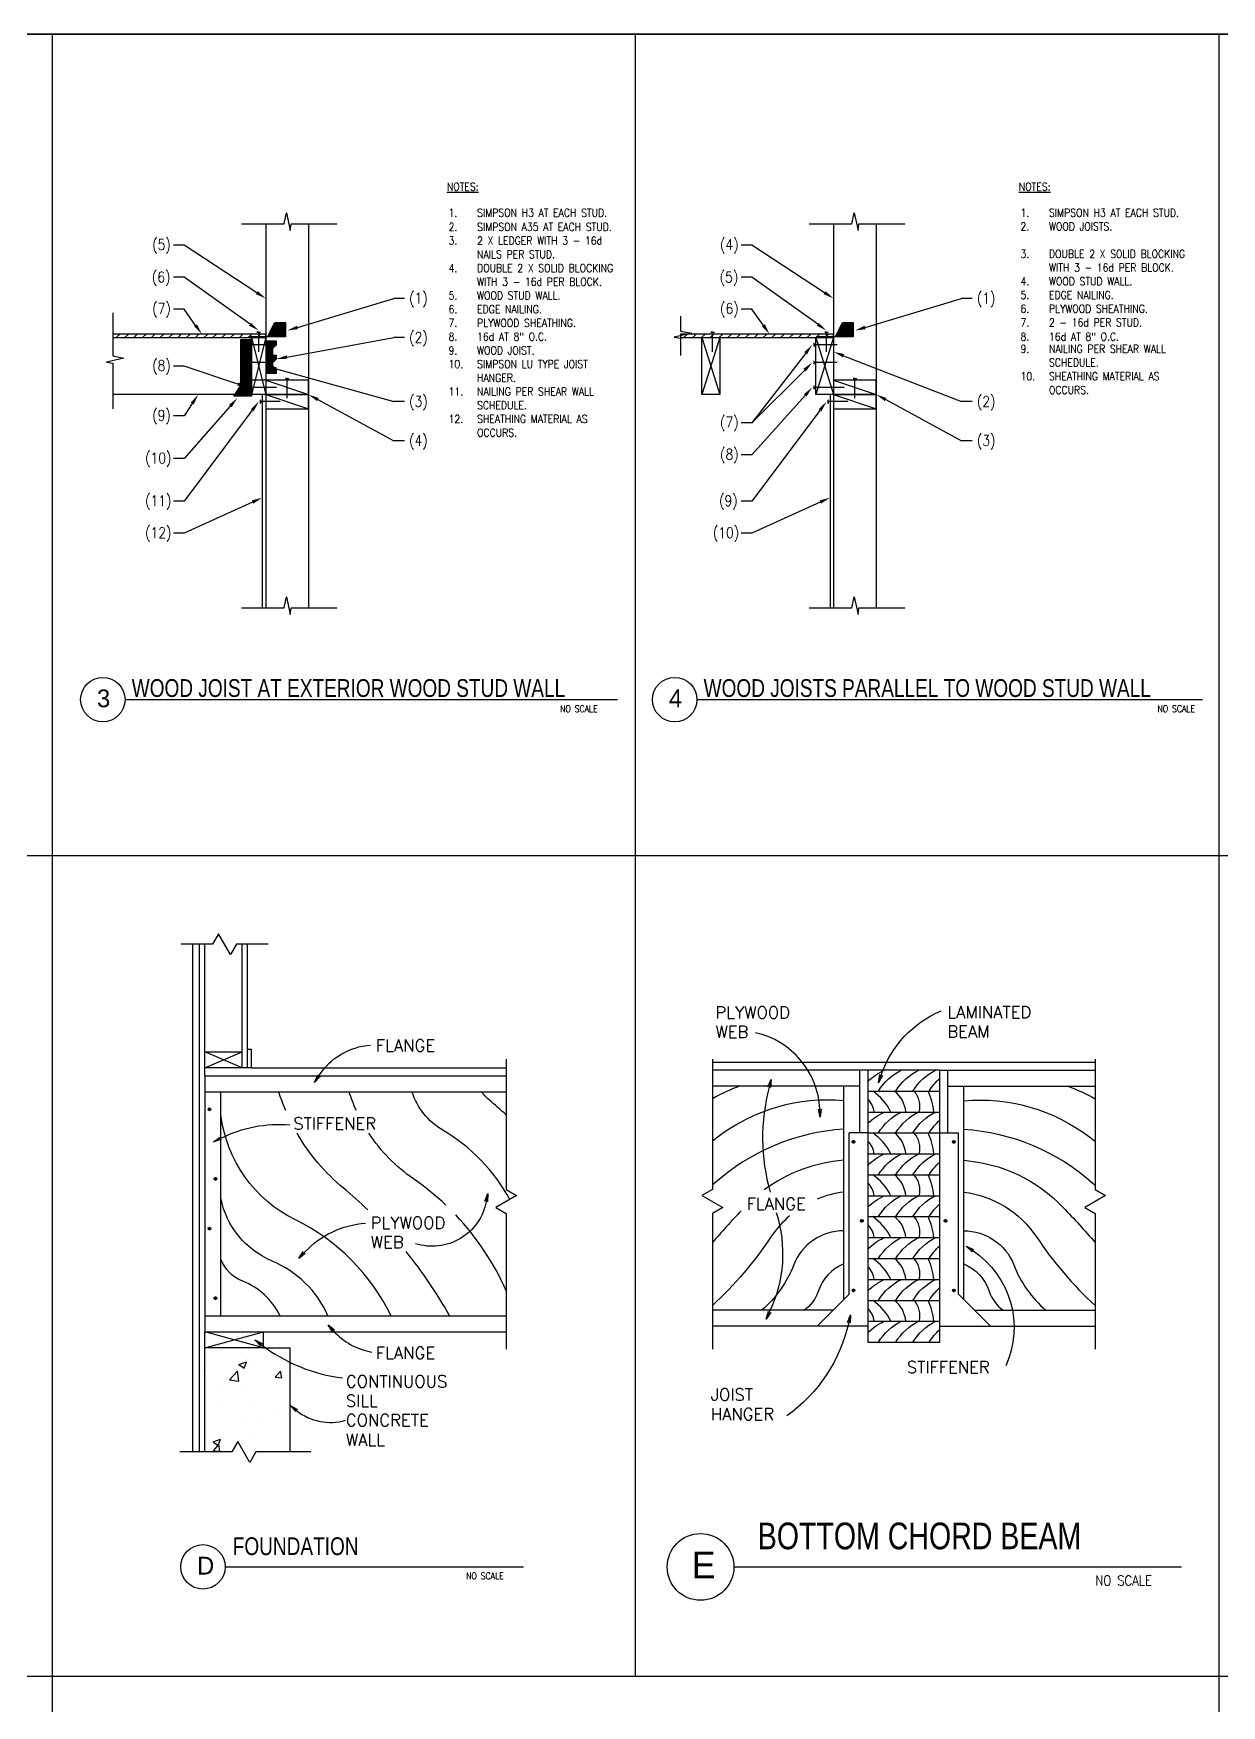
# Model space of a CAD drawing. Header units: inches. Extents: x 26998 to 46838, y -509 to 4343.
# Drawn here: x 38936 to 39337, y 3728 to 4292 of the extents above; entities that cross this region are included whole.
import ezdxf

# ---------------------------------------------------------------- set-up
doc = ezdxf.new("R2010")
doc.units = ezdxf.units.IN
doc.header["$LTSCALE"] = 0.5
doc.header["$MEASUREMENT"] = 0
doc.linetypes.add('HIDDEN', pattern=[0.375, 0.25, -0.125])
for name, color, linetype in [('BAR', 7, 'Continuous'), ('ELE', 3, 'Continuous'), ('HID', 3, 'HIDDEN'), ('N', 3, 'Continuous'), ('NTS', 7, 'Continuous'), ('R-AGSFINE', 4, 'Continuous'), ('R-AGSHEAVY', 1, 'Continuous'), ('R-AGSMEDIUM', 2, 'Continuous'), ('R-AGSTEXT', 6, 'Continuous'), ('SEC', 7, 'Continuous'), ('SIMP', 30, 'Continuous'), ('SYM', 2, 'Continuous'), ('TITLE', 7, 'Continuous'), ('Title Block', 7, 'Continuous')]:
    doc.layers.add(name, color=color, linetype=linetype)
doc.layers.add('M-TEXT', color=7, linetype='Continuous', lineweight=30)
doc.styles.add('AGSROMANS', font='romans')
doc.styles.add('BOLD', font='')
doc.styles.add('N', font='SIMPLEX', dxfattribs={"width": 0.85, "height": 1.125})
doc.styles.add('notes', font='simplex.shx', dxfattribs={"height": 4.5})
doc.styles.get('BOLD').set_extended_font_data('Futura Lt BT')

# ---------------------------------------------------------------- blocks, each defined once
blk = doc.blocks.new('*X816')
at = {"color": 0}
for p, q in [((0.3, 12.63), (0.46, 12.79)), ((0.3, 12.67), (0.42, 12.79)), ((0.32, 12.6), (0.49, 12.77)), ((0.33, 12.74), (0.34, 12.76)), ((0.33, 12.58), (0.51, 12.75)), ((0.36, 12.56), (0.53, 12.73)), ((0.39, 12.54), (0.54, 12.7)), ((0.43, 12.54), (0.55, 12.66))]:
    blk.add_line(p, q, dxfattribs=at)
blk = doc.blocks.new('*X815')
at = {"color": 0}
for p, q in [((0.3, 23.85), (0.42, 23.98)), ((0.3, 23.81), (0.46, 23.97)), ((0.32, 23.78), (0.49, 23.96)), ((0.32, 23.92), (0.36, 23.96)), ((0.34, 23.76), (0.51, 23.94)), ((0.36, 23.74), (0.53, 23.91)), ((0.39, 23.73), (0.54, 23.88)), ((0.44, 23.73), (0.55, 23.84))]:
    blk.add_line(p, q, dxfattribs=at)
blk = doc.blocks.new('*X818')
at = {"color": 0}
for p, q in [((92.45, 1.16), (92.45, 1.16)), ((92.96, 1.44), (92.96, 1.44)), ((95.63, -0.08), (96.33, 0.19)), ((95.81, 1.05), (95.81, 1.05)), ((96.13, -0.42), (96.33, 0.19)), ((92.45, -0.69), (92.44, -0.6)), ((92.44, -0.69), (92.45, -0.69)), ((94.73, -1.5), (95.5, -0.69)), ((94.73, -1.5), (95.62, -1.64)), ((95.62, -1.64), (95.5, -0.69)), ((95.63, -0.08), (96.13, -0.42)), ((96.84, -0.11), (96.84, -0.11)), ((99.03, -1.26), (99.51, -0.69)), ((99.03, -1.26), (99.63, -1.32)), ((99.63, -1.32), (99.51, -0.69)), ((100.43, -1.17), (100.43, -1.17)), ((94.11, -2), (94.11, -2)), ((96.27, -2.34), (96.27, -2.34)), ((93.86, -4.06), (93.86, -4.06)), ((96.72, -3.44), (96.72, -3.44)), ((99.2, -4.29), (99.2, -4.29)), ((95.97, -5.4), (95.97, -5.4)), ((97.8, -5.11), (97.8, -5.11)), ((100.3, -4.78), (100.3, -4.78)), ((93.2, -7.33), (93.9, -7.06)), ((93.2, -7.33), (93.69, -7.67)), ((93.24, -8.16), (93.73, -7.58)), ((93.69, -7.67), (93.9, -7.06)), ((93.84, -8.21), (93.73, -7.58)), ((96.6, -6.77), (96.6, -6.77)), ((93.24, -8.16), (93.84, -8.21))]:
    blk.add_line(p, q, dxfattribs=at)
blk = doc.blocks.new('AGSARROW')
for points in [[(-1, 0.17), (0, 0), (-1, -0.17)], [(0, 0), (-1, 0)]]:
    blk.add_lwpolyline(points)
blk = doc.blocks.new('*X819')
at = {"color": 0}
for p, q in [((244.46, 166.5), (244.96, 167)), ((245.7, 166.5), (246.2, 167)), ((246.93, 166.5), (247.43, 167)), ((248.17, 166.5), (248.67, 167)), ((249.41, 166.5), (249.91, 167)), ((250.65, 166.5), (251.15, 167)), ((251.88, 166.5), (252.38, 167)), ((253.12, 166.5), (253.62, 167)), ((254.36, 166.5), (254.86, 167)), ((255.6, 166.5), (256.1, 167)), ((256.83, 166.5), (257.33, 167)), ((258.07, 166.5), (258.57, 167)), ((259.31, 166.5), (259.81, 167)), ((260.55, 166.5), (261.05, 167)), ((261.78, 166.5), (262.28, 167)), ((263.02, 166.5), (263.52, 167)), ((264.26, 166.5), (264.76, 167)), ((265.49, 166.5), (265.5, 166.51))]:
    blk.add_line(p, q, dxfattribs=at)
blk = doc.blocks.new('*X820')
at = {"color": 0}
for p, q in [((262, 166.12), (263.5, 166.12)), ((262, 166), (263.5, 166)), ((262, 165.88), (263.5, 165.88)), ((262, 165.75), (263.5, 165.75)), ((262, 165.62), (263.5, 165.62)), ((262, 165.5), (263.5, 165.5)), ((262, 165.38), (263.5, 165.38)), ((262, 165.25), (263.5, 165.25)), ((262, 165.12), (263.5, 165.12)), ((262, 165), (263.5, 165)), ((262, 164.88), (263.5, 164.88)), ((262, 164.75), (263.5, 164.75)), ((262, 164.62), (263.5, 164.62)), ((262.5, 158.25), (262.5, 166.25)), ((263, 158.25), (263, 166.25)), ((262, 164.5), (263.5, 164.5)), ((262, 164.38), (263.5, 164.38)), ((262, 164.25), (263.5, 164.25)), ((262, 164.12), (263.5, 164.12)), ((262, 164), (263.5, 164)), ((262, 163.88), (263.5, 163.88)), ((262, 163.75), (263.5, 163.75)), ((262, 163.62), (263.5, 163.62)), ((262, 163.5), (263.5, 163.5)), ((262, 163.38), (263.5, 163.38)), ((262, 163.25), (263.5, 163.25)), ((262, 163.12), (263.5, 163.12)), ((262, 163), (263.5, 163)), ((262, 162.88), (263.5, 162.88)), ((262, 162.75), (263.5, 162.75)), ((262, 162.62), (263.5, 162.62)), ((262, 162.5), (263.5, 162.5)), ((262, 162.38), (263.5, 162.38)), ((262, 162.25), (263.5, 162.25)), ((262, 162.12), (263.5, 162.12)), ((262, 162), (263.5, 162)), ((262, 161.88), (263.5, 161.88)), ((262, 161.75), (263.5, 161.75)), ((262, 161.62), (263.5, 161.62)), ((262, 161.5), (263.5, 161.5)), ((262, 161.38), (263.5, 161.38)), ((262, 161.25), (263.5, 161.25)), ((262, 161.12), (263.5, 161.12)), ((262, 161), (263.5, 161)), ((262, 160.88), (263.5, 160.88)), ((262, 160.75), (263.5, 160.75)), ((262, 160.62), (263.5, 160.62)), ((262, 160.5), (263.5, 160.5)), ((262, 160.38), (263.5, 160.38)), ((262, 160.25), (263.5, 160.25)), ((262, 160.12), (263.5, 160.12)), ((262, 160), (263.5, 160)), ((261.08, 158.38), (263.5, 158.38)), ((261.17, 158.5), (263.5, 158.5)), ((261.25, 158.62), (263.5, 158.62)), ((261.33, 158.75), (263.5, 158.75)), ((261.42, 158.88), (263.5, 158.88)), ((261.5, 159), (263.5, 159)), ((261.5, 158.25), (261.5, 159)), ((261.58, 159.12), (263.5, 159.12)), ((261.67, 159.25), (263.5, 159.25)), ((261.75, 159.38), (263.5, 159.38)), ((261.83, 159.5), (263.5, 159.5)), ((261.92, 159.62), (263.5, 159.62)), ((262, 159.88), (263.5, 159.88)), ((262, 159.75), (263.5, 159.75)), ((262, 158.25), (262, 159.75))]:
    blk.add_line(p, q, dxfattribs=at)
blk = doc.blocks.new('*X821')
at = {"color": 0}
for p, q in [((265.9375, 167), (268.25, 167)), ((266, 167.125), (268.25, 167.125)), ((266, 166.625), (266, 167.125)), ((266.0625, 167.25), (268.25, 167.25)), ((266.125, 167.375), (268.25, 167.375)), ((266.1875, 167.5), (268.25, 167.5)), ((266.25, 167.625), (268.25, 167.625)), ((266.3125, 167.75), (268.25, 167.75)), ((266.375, 167.875), (268.25, 167.875)), ((266.4375, 168), (268.25, 168)), ((266.5, 168.125), (268.25, 168.125)), ((266.5, 166.625), (266.5, 168.125)), ((266.5625, 168.25), (268.25, 168.25)), ((266.625, 168.375), (268.25, 168.375)), ((266.6875, 168.5), (268.25, 168.5)), ((267, 166.625), (267, 168.625)), ((267.5, 166.625), (267.5, 168.625)), ((268, 166.625), (268, 168.625)), ((265.8125, 166.75), (268.25, 166.75)), ((265.875, 166.875), (268.25, 166.875))]:
    blk.add_line(p, q, dxfattribs=at)
blk = doc.blocks.new('*X822')
at = {"color": 0}
for p, q in [((265.5, 165.875), (267, 165.875)), ((265.5, 165.75), (267, 165.75)), ((265.5, 165.625), (267, 165.625)), ((265.5, 165.5), (267, 165.5)), ((265.5, 165.375), (266.875, 165.375)), ((265.5, 165.25), (266.75, 165.25)), ((265.5, 165.125), (266.625, 165.125)), ((265.5, 165), (266.5, 165)), ((265.5, 164.875), (266.5, 164.875)), ((265.5, 164.75), (266.5, 164.75)), ((265.5, 164.625), (266.5, 164.625)), ((266, 161.5), (266, 166)), ((266.5, 165), (266.5, 166)), ((265.5, 164.5), (266.5, 164.5)), ((265.5, 164.375), (266.5, 164.375)), ((265.5, 164.25), (266.5, 164.25)), ((265.5, 164.125), (266.5, 164.125)), ((265.5, 164), (266.5, 164)), ((265.5, 163.875), (267, 163.875)), ((265.5, 163.75), (267, 163.75)), ((265.5, 163.625), (267, 163.625)), ((265.5, 163.5), (267, 163.5)), ((265.5, 163.375), (266.875, 163.375)), ((265.5, 163.25), (266.75, 163.25)), ((265.5, 163.125), (266.625, 163.125)), ((265.5, 163), (266.5, 163)), ((265.5, 162.875), (266.5, 162.875)), ((265.5, 162.75), (266.5, 162.75)), ((265.5, 162.625), (266.5, 162.625)), ((265.5, 162.5), (266.5, 162.5)), ((265.5, 162.375), (266.625, 162.375)), ((265.5, 162.25), (266.75, 162.25)), ((266.5, 163), (266.5, 164)), ((266.5, 161.5), (266.5, 162.5)), ((265.5, 162.125), (266.875, 162.125)), ((265.5, 162), (267, 162)), ((265.5, 161.875), (267, 161.875)), ((265.5, 161.75), (267, 161.75)), ((265.5, 161.625), (267, 161.625))]:
    blk.add_line(p, q, dxfattribs=at)
blk = doc.blocks.new('*X811')
at = {"color": 0}
for p, q in [((244.46, 166.5), (244.96, 167)), ((245.7, 166.5), (246.2, 167)), ((246.93, 166.5), (247.43, 167)), ((248.17, 166.5), (248.67, 167)), ((249.41, 166.5), (249.91, 167)), ((250.65, 166.5), (251.15, 167)), ((251.88, 166.5), (252.38, 167)), ((253.12, 166.5), (253.62, 167)), ((254.36, 166.5), (254.86, 167)), ((255.6, 166.5), (256.1, 167)), ((256.83, 166.5), (257.33, 167)), ((258.07, 166.5), (258.57, 167)), ((259.31, 166.5), (259.81, 167)), ((260.55, 166.5), (261.05, 167)), ((261.78, 166.5), (262.28, 167)), ((263.02, 166.5), (263.52, 167)), ((264.26, 166.5), (264.76, 167)), ((265.49, 166.5), (265.5, 166.51))]:
    blk.add_line(p, q, dxfattribs=at)
blk = doc.blocks.new('*X812')
at = {"color": 0}
for p, q in [((266.4375, 167), (268.75, 167)), ((266.5, 167.125), (268.75, 167.125)), ((266.5, 166.625), (266.5, 167.125)), ((266.5625, 167.25), (268.75, 167.25)), ((266.625, 167.375), (268.75, 167.375)), ((266.6875, 167.5), (268.75, 167.5)), ((266.75, 167.625), (268.75, 167.625)), ((266.8125, 167.75), (268.75, 167.75)), ((266.875, 167.875), (268.75, 167.875)), ((266.9375, 168), (268.75, 168)), ((267, 168.125), (268.75, 168.125)), ((267, 166.625), (267, 168.125)), ((267.0625, 168.25), (268.75, 168.25)), ((267.125, 168.375), (268.75, 168.375)), ((267.1875, 168.5), (268.75, 168.5)), ((267.5, 166.625), (267.5, 168.625)), ((268, 166.625), (268, 168.625)), ((268.5, 166.625), (268.5, 168.625)), ((266.3125, 166.75), (268.75, 166.75)), ((266.375, 166.875), (268.75, 166.875))]:
    blk.add_line(p, q, dxfattribs=at)

msp = doc.modelspace()

# ---------------------------------------------------------------- linework, layer by layer
msp.add_lwpolyline([(38251.6540277, 4291.6919129, 0.5, 0.5, 0), (39746.7132624, 4291.6919129, 0, 0, 0), (39746.7132624, 3165.2426914, 0.5, 0.5, 0), (38251.6540277, 3165.2426914, 0.5, 0.5, 0)], format="xyseb")
at = {"layer": 'BAR', "color": 7}
for p, q in [((39017.8114916, 4189.5894547), (39009.4114916, 4189.5894547)), ((39209.3494692, 4189.5894547), (39200.9494692, 4189.5894547))]:
    msp.add_line(p, q, dxfattribs=at)
at = {"layer": 'BAR', "color": 7, "const_width": 0.3}
for points in [[(39020.2114916, 4193.3394547, 1), (39020.2114916, 4193.0394547, 1)], [(39211.7494692, 4193.3394547, 1), (39211.7494692, 4193.0394547, 1)], [(39016.0114916, 4187.0394547, 1), (39016.0114916, 4186.7394547, 1)], [(39017.8114916, 4192.1394547, 1), (39017.8114916, 4191.8394547, 1)], [(39020.2114916, 4190.9394547, 1), (39020.2114916, 4190.6394547, 1)], [(39209.3494692, 4192.1394547, 1), (39209.3494692, 4191.8394547, 1)], [(39211.7494692, 4190.9394547, 1), (39211.7494692, 4190.6394547, 1)], [(39016.0114916, 4178.6394547, 1), (39016.0114916, 4178.3394547, 1)]]:
    msp.add_lwpolyline(points, format="xyb", close=True, dxfattribs=at)
at = {"layer": 'ELE', "color": 7}
for p, q in [((39015.4114916, 4189.5894547), (39017.8114916, 4194.3894547)), ((39017.8114916, 4194.3894547), (39021.4114916, 4194.3894547)), ((39021.4114916, 4194.3894547), (39021.4114916, 4189.5894547)), ((39206.9494692, 4189.5894547), (39209.3494692, 4194.3894547)), ((39209.3494692, 4194.3894547), (39212.9494692, 4194.3894547)), ((39212.9494692, 4194.3894547), (39212.9494692, 4189.5894547)), ((39014.8114916, 4188.0894547), (39014.8114916, 4183.2894547)), ((39018.4114916, 4188.0894547), (39014.8114916, 4188.0894547)), ((39021.4114916, 4189.5894547), (39015.4114916, 4189.5894547)), ((39018.4114916, 4186.8894547), (39018.4114916, 4188.0894547)), ((39212.9494692, 4189.5894547), (39206.9494692, 4189.5894547)), ((39014.8114916, 4183.2894547), (39014.8114916, 4177.2894547)), ((39017.2114916, 4185.6894547), (39018.4114916, 4186.8894547)), ((39017.2114916, 4183.2894547), (39017.2114916, 4185.6894547)), ((39018.4114916, 4183.2894547), (39017.2114916, 4183.2894547)), ((39017.2114916, 4180.8894547), (39018.4114916, 4182.0894547)), ((39018.4114916, 4182.0894547), (39018.4114916, 4183.2894547)), ((39014.8114916, 4177.2894547), (39018.4114916, 4177.2894547)), ((39017.2114916, 4179.6894547), (39017.2114916, 4180.8894547)), ((39018.4114916, 4178.4894547), (39017.2114916, 4179.6894547)), ((39018.4114916, 4177.2894547), (39018.4114916, 4178.4894547))]:
    msp.add_line(p, q, dxfattribs=at)
msp.add_lwpolyline([(39010.0114916, 4188.6894547), (39010.0114916, 4169.4894547), (39004.0114916, 4169.4894547), (39006.4114916, 4173.0894547), (39006.4114916, 4188.6894547), (39010.0114916, 4188.6894547)], dxfattribs=at)
at = {"layer": 'HID', "color": 7}
msp.add_line((39005.2114916, 4170.0894547), (39008.8114916, 4170.0894547), dxfattribs=at)
at = {"layer": 'M-TEXT'}
for p, q in [((39139.5487473, 3737.4171344), (39139.5487473, 4291.6919129)), ((38549.1759163, 4014.5545236), (39336.3396909, 4014.5545236)), ((38942.7578036, 4014.5545236), (39746.7132624, 4014.5545236))]:
    msp.add_line(p, q, dxfattribs=at)
at = {"layer": 'N', "color": 7}
for p, q in [((38987.2114916, 4220.4894547), (38983.6114916, 4220.4894547)), ((39011.7960934, 4204.4560187), (38987.2114916, 4220.4894547)), ((39178.7494692, 4220.4894547), (39175.1494692, 4220.4894547)), ((39203.334071, 4204.4560187), (39178.7494692, 4220.4894547)), ((38987.2114916, 4209.6894547), (38983.6114916, 4209.6894547)), ((39009.4820511, 4193.7819122), (38987.2114916, 4209.6894547)), ((39178.7494692, 4209.6894547), (39175.1494692, 4209.6894547)), ((39201.0200287, 4193.7819122), (39178.7494692, 4209.6894547)), ((38987.2114916, 4198.8894547), (38983.6114916, 4198.8894547)), ((38991.1190341, 4193.4188952), (38987.2114916, 4198.8894547)), ((39025.4596662, 4192.7239071), (39058.0114916, 4202.4894547)), ((39061.6114916, 4202.4894547), (39058.0114916, 4202.4894547)), ((39178.7494692, 4198.8894547), (39175.1494692, 4198.8894547)), ((39182.6570117, 4193.4188952), (39178.7494692, 4198.8894547)), ((39216.9976438, 4192.7239071), (39249.5494692, 4202.4894547)), ((39253.1494692, 4202.4894547), (39249.5494692, 4202.4894547)), ((39021.9534233, 4182.7334423), (39058.0114916, 4189.2894547)), ((39061.6114916, 4189.2894547), (39058.0114916, 4189.2894547)), ((39196.9482581, 4184.0408287), (39178.7494692, 4160.4894547)), ((39209.704686, 4183.1846482), (39249.5494692, 4167.6894547)), ((38987.2114916, 4179.6894547), (38983.6114916, 4179.6894547)), ((39005.3962317, 4173.6278747), (38987.2114916, 4179.6894547)), ((39018.280156, 4178.7259368), (39058.0114916, 4167.6894547)), ((39196.6038847, 4178.3438703), (39178.7494692, 4160.4894547)), ((38990.0145709, 4167.0940736), (38987.2114916, 4162.8894547)), ((39002.8296537, 4166.1900384), (38987.2114916, 4148.4894547)), ((39010.2514916, 4164.8094547), (38987.2114916, 4134.0894547)), ((39032.3769427, 4168.3748354), (39058.0114916, 4154.4894547)), ((39061.6114916, 4167.6894547), (39058.0114916, 4167.6894547)), ((39196.7490077, 4169.806586), (39178.7494692, 4149.6894547)), ((39201.7894692, 4164.8094547), (39178.7494692, 4134.0894547)), ((39223.9149202, 4168.3748354), (39249.5494692, 4154.4894547)), ((39253.1494692, 4167.6894547), (39249.5494692, 4167.6894547)), ((38987.2114916, 4162.8894547), (38983.6114916, 4162.8894547)), ((39178.7494692, 4160.4894547), (39175.1494692, 4160.4894547)), ((39061.6114916, 4154.4894547), (39058.0114916, 4154.4894547)), ((39253.1494692, 4154.4894547), (39249.5494692, 4154.4894547)), ((38987.2114916, 4148.4894547), (38983.6114916, 4148.4894547)), ((39178.7494692, 4149.6894547), (39175.1494692, 4149.6894547)), ((38987.2114916, 4134.0894547), (38983.6114916, 4134.0894547)), ((39010.3341723, 4133.7997641), (38987.2114916, 4123.2894547)), ((39178.7494692, 4134.0894547), (39175.1494692, 4134.0894547)), ((39201.8721498, 4133.7997641), (39178.7494692, 4123.2894547)), ((38987.2114916, 4123.2894547), (38983.6114916, 4123.2894547)), ((39178.7494692, 4123.2894547), (39175.1494692, 4123.2894547))]:
    msp.add_line(p, q, dxfattribs=at)
for points in [[(39012.1238541, 4204.9585851), (39011.4683328, 4203.9534523), (39014.8114916, 4202.4894547)], [(39203.6618317, 4204.9585851), (39203.0063103, 4203.9534523), (39206.3494692, 4202.4894547)], [(38991.6072742, 4193.7676381), (38990.630794, 4193.0701523), (38993.2114916, 4190.4894547)], [(39009.830794, 4194.2701523), (39009.1333082, 4193.2936721), (39012.4114916, 4191.6894547)], [(39025.6320749, 4192.1492113), (39025.2872575, 4193.2986029), (39022.0114916, 4191.6894547)], [(39183.1452517, 4193.7676381), (39182.1687716, 4193.0701523), (39184.7494692, 4190.4894547)], [(39201.3687716, 4194.2701523), (39200.6712857, 4193.2936721), (39203.9494692, 4191.6894547)], [(39217.1700525, 4192.1492113), (39216.825235, 4193.2986029), (39213.5494692, 4191.6894547)], [(39022.0607545, 4182.1431203), (39021.846092, 4183.3237642), (39018.4114916, 4182.0894547)], [(39196.4734871, 4184.4076972), (39197.4230291, 4183.6739602), (39199.1494692, 4186.8894547)], [(39209.4872182, 4182.6254453), (39209.9221537, 4183.743851), (39206.3494692, 4184.4894547)], [(39018.1195697, 4178.147826), (39018.4407424, 4179.3040475), (39014.8114916, 4179.6894547)], [(39196.1796207, 4178.7681343), (39197.0281488, 4177.9196062), (39199.1494692, 4180.8894547)], [(39005.5859684, 4174.1970846), (39005.206495, 4173.0586647), (39008.8114916, 4172.4894547)], [(39196.3018629, 4170.2066629), (39197.1961524, 4169.406509), (39199.1494692, 4172.4894547)], [(38989.5153407, 4167.4268938), (38990.513801, 4166.7612535), (38992.0114916, 4170.0894547)], [(39002.379751, 4166.5870114), (39003.2795564, 4165.7930654), (39005.2114916, 4168.8894547)], [(39009.7714916, 4165.1694547), (39010.7314916, 4164.4494547), (39012.4114916, 4167.6894547)], [(39032.0911728, 4167.8472602), (39032.6627125, 4168.9024105), (39029.2114916, 4170.0894547)], [(39201.3094692, 4165.1694547), (39202.2694692, 4164.4494547), (39203.9494692, 4167.6894547)], [(39223.6291503, 4167.8472602), (39224.2006901, 4168.9024105), (39220.7494692, 4170.0894547)], [(39010.0858905, 4134.345984), (39010.582454, 4133.2535442), (39013.6114916, 4135.2894547)], [(39201.6238681, 4134.345984), (39202.1204316, 4133.2535442), (39205.1494692, 4135.2894547)]]:
    msp.add_solid(points, dxfattribs=at)
at = {"layer": 'R-AGSFINE'}
for p, q in [((39006.864773, 3942.9028314), (38994.264773, 3948.3028314)), ((38994.264773, 3942.9028314), (39006.864773, 3948.3028314)), ((39014.064773, 3848.4028314), (38994.264773, 3853.8028314)), ((38994.264773, 3848.4028314), (39014.064773, 3853.8028314))]:
    msp.add_line(p, q, dxfattribs=at)
for points in [[(39015.5583073, 3984.6244361), (39004.9342238, 3984.6244361), (39002.9092238, 3981.1170333), (38998.8592238, 3988.131839), (38996.8342238, 3984.6244361), (38986.2101403, 3984.6244361)], [(39095.8956687, 3945.8213702), (39095.8956687, 3901.8157327), (39099.4030716, 3899.7907327), (39092.3882658, 3895.7407327), (39095.8956687, 3893.7157327), (39095.8956687, 3847.9179715)], [(39165.4580284, 3945.8213702), (39165.4580284, 3901.8157327), (39161.9506255, 3899.7907327), (39168.9654313, 3895.7407327), (39165.4580284, 3893.7157327), (39165.4580284, 3847.9179715)], [(39294.563807, 3945.8213702), (39294.563807, 3901.8157327), (39298.0712099, 3899.7907327), (39291.0564041, 3895.7407327), (39294.563807, 3893.7157327), (39294.563807, 3847.9179715)], [(39029.9558777, 3813.2321413), (39011.4654015, 3813.2321413), (39009.4404015, 3809.7247384), (39005.3904015, 3816.7395442), (39003.3654015, 3813.2321413), (38985.7844943, 3813.2321413)]]:
    msp.add_lwpolyline(points, dxfattribs=at)
for points in [[(39217.8609177, 3938.1795954, -0.0865195354), (39223.463771, 3942.068667, 0.2133693401)], [(39221.492716, 3935.0071288, -0.1465806811), (39229.2285757, 3942.068667, 0.1909909244)], [(39227.3443641, 3935.0071288, -0.1465806811), (39235.0802238, 3942.068667, 0.1909909244)], [(39233.0834818, 3935.0071288, -0.1465806811), (39240.8193416, 3942.068667, 0.1909909244)], [(39238.5975342, 3935.0071288, -0.076845903), (39242.1609177, 3939.2962493, 0.1909909244)], [(39021.5304437, 3928.4156397, -0.024562197), (39019.1684097, 3934.8028314, -1.3236419101)], [(39045.3515537, 3928.4156397, -0.0304427042), (39042.9041835, 3934.8028314, 8.0463722683)], [(39097.131984, 3898.4795197, 0.134451137), (39074.549491, 3921.7721545, -0.1839441122), (39064.1536273, 3934.8028314, -5.381334621)], [(39095.8956687, 3927.0051097, 0.0006439337), (39090.0895842, 3932.1275185, -0.0411865117), (39087.5117857, 3934.8028314, -0.9989124864)], [(39174.665352, 3936.668667, 0.0438934214), (39165.4580284, 3932.421928, -0.0045043843)], [(39225.6798559, 3927.9455905, 0.1231865902), (39219.5793784, 3935.0071288, -0.5832530075)], [(39230.6829004, 3927.9455905, 0.2134130114), (39226.9015539, 3935.0071288, -1.3858143493)], [(39235.2621326, 3927.9455905, 0.2453286796), (39233.4517706, 3935.0071288, 2.0737340552)], [(39240.1217239, 3927.9455905, 0.0939743345), (39238.2481771, 3935.0071288, -0.2791824351)], [(39285.3564834, 3936.668667, -0.0438934214), (39294.563807, 3932.421928, 0.0045043843)], [(39209.7609177, 3931.7720758, 0.1857754553), (39167.3817153, 3919.5637563, 0.007121867), (39165.4580284, 3918.0643339, -0.0761101436)], [(39220.0604525, 3927.9455905, 0.1721473648), (39217.8609177, 3932.2922223, 1.8612243014)], [(39217.8609177, 3924.0565189, -0.0865195354), (39223.463771, 3927.9455905, 0.2133693401)], [(39221.492716, 3920.8840523, -0.1465806811), (39229.2285757, 3927.9455905, 0.1909909244)], [(39227.3443641, 3920.8840523, -0.1465806811), (39235.0802238, 3927.9455905, 0.1909909244)], [(39233.0834818, 3920.8840523, -0.1465806811), (39240.8193416, 3927.9455905, 0.1909909244)], [(39250.2609177, 3931.7720758, -0.1857754553), (39292.6401201, 3919.5637563, -0.007121867), (39294.563807, 3918.0643339, 0.0761101436)], [(39057.0499839, 3859.2028314, 0.1667300081), (39024.8211911, 3891.5344919, -0.2530775405), (38999.664773, 3926.8856192, 20.2943420588)], [(39209.7609177, 3922.1646505, 0.1681911509), (39166.0675481, 3903.8009001, 0.0028091228), (39165.4580284, 3903.2479723, -0.1070195381)], [(39238.5975342, 3920.8840523, -0.076845903), (39242.1609177, 3925.1731728, 0.1909909244)], [(39250.2609177, 3922.1646505, -0.1681911509), (39293.9542873, 3903.8009001, -0.0028091228), (39294.563807, 3903.2479723, 0.1070195381)], [(39049.2652826, 3894.8933505, 0.0181730457), (39040.9828883, 3902.3040713, -0.0878109709), (39025.3714881, 3920.7614438, -1.3236419101)], [(39075.5608469, 3896.5114963, 0.0391219848), (39064.6038301, 3905.4106809, -0.0963994108), (39049.5790919, 3920.7614438, 8.0463722683)], [(39220.0604525, 3913.8225112, 0.1721473648), (39217.8609177, 3918.1691429, 1.8612243014)], [(39225.6798559, 3913.8225112, 0.1231865902), (39219.5793784, 3920.8840494, -0.5832530075)], [(39230.6829004, 3913.8225112, 0.2134130114), (39226.9015539, 3920.8840494, -1.3858143493)], [(39235.2621326, 3913.8225112, 0.2453286796), (39233.4517706, 3920.8840494, 2.0737340552)], [(39240.1217239, 3913.8225112, 0.0939743345), (39238.2481771, 3920.8840494, -0.2791824351)], [(39209.7609177, 3911.6519216, 0.1413171156), (39182.9125279, 3901.6592662, 0.0099981752)], [(39217.8609177, 3909.9334395, -0.0865195354), (39223.463771, 3913.8225112, 0.2133693401)], [(39221.492716, 3906.7609729, -0.1465806811), (39229.2285757, 3913.8225112, 0.1909909244)], [(39227.3443641, 3906.7609729, -0.1465806811), (39235.0802238, 3913.8225112, 0.1909909244)], [(39233.0834818, 3906.7609729, -0.1465806811), (39240.8193416, 3913.8225112, 0.1909909244)], [(39238.5975342, 3906.7609729, -0.076845903), (39242.1609177, 3911.0500935, 0.1909909244)], [(39250.2609177, 3911.6519216, -0.1858275921), (39283.8164249, 3895.731819, -0.0099981752), (39294.563807, 3883.9696209, 1.1573246233)], [(39225.6798559, 3899.6994347, 0.1231865902), (39219.5793784, 3906.7609729, -0.5832530075)], [(39230.6829004, 3899.6994347, 0.2134130114), (39226.9015539, 3906.7609729, -1.3858143493)], [(39235.2621326, 3899.6994347, 0.2453286796), (39233.4517706, 3906.7609729, 2.0737340552)], [(39240.1217239, 3899.6994347, 0.0939743345), (39238.2481771, 3906.7609729, -0.2791824351)], [(39209.7609177, 3900.9160964, 0.0672879601), (39200.7947014, 3898.5593758, -0.0611302011)], [(39220.0604525, 3899.6994347, 0.1721473648), (39217.8609177, 3904.0460664, 1.8612243014)], [(39217.8609177, 3895.810363, -0.0865195354), (39223.463771, 3899.6994347, 0.2133693401)], [(39221.492716, 3892.6378965, -0.1465806811), (39229.2285757, 3899.6994347, 0.1909909244)], [(39227.3443641, 3892.6378965, -0.1465806811), (39235.0802238, 3899.6994347, 0.1909909244)], [(39233.0834818, 3892.6378965, -0.1465806811), (39240.8193416, 3899.6994347, 0.1909909244)], [(39250.2609177, 3900.9160964, -0.2182500454), (39274.8049932, 3885.7862086, 0.0591696564), (39294.563807, 3862.6497428, -18.6466418819)], [(39035.7523037, 3859.2028314, 0.1917484225), (39016.9475454, 3877.6583046, -0.2493017669), (38999.664773, 3898.8119923, -4.6426290361)], [(39175.1309232, 3894.5976432, 0.0090177903), (39165.4580284, 3883.9696209, -1.1573246233)], [(39238.5975342, 3892.6378965, -0.076845903), (39242.1609177, 3896.927017, 0.1909909244)], [(39095.8956687, 3867.6509066, 0.0856125911), (39078.861138, 3893.2059798, -0.162661364)], [(39191.5094207, 3892.8742863, 0.0688081027), (39185.2168422, 3885.7862086, -0.0591696564), (39165.4580284, 3862.6497428, 18.6466418819)], [(39220.0604525, 3885.5763582, 0.1721473648), (39217.8609177, 3889.9229899, 1.8612243014)], [(39225.6798559, 3885.5763582, 0.1231865902), (39219.5793784, 3892.6378965, -0.5832530075)], [(39230.6829004, 3885.5763582, 0.2134130114), (39226.9015539, 3892.6378965, -1.3858143493)], [(39235.2621326, 3885.5763582, 0.2453286796), (39233.4517706, 3892.6378965, 2.0737340552)], [(39240.1217239, 3885.5763582, 0.0939743345), (39238.2481771, 3892.6378965, -0.2791824351)], [(39209.7609177, 3887.8568595, 0.3096081964), (39192.914109, 3876.4035558, -0.1205015934), (39182.1259804, 3861.068667, -1.2323014996)], [(39217.8609177, 3881.6872866, -0.0865195354), (39223.463771, 3885.5763582, 0.2133693401)], [(39221.492716, 3878.51482, -0.1465806811), (39229.2285757, 3885.5763582, 0.1909909244)], [(39227.3443641, 3878.51482, -0.1465806811), (39235.0802238, 3885.5763582, 0.1909909244)], [(39233.0834818, 3878.51482, -0.1465806811), (39240.8193416, 3885.5763582, 0.1909909244)], [(39238.5975342, 3878.51482, -0.076845903), (39242.1609177, 3882.8039405, 0.1909909244)], [(39250.2609177, 3887.8568595, -0.3096081964), (39267.1077263, 3876.4035558, 0.1205015934), (39277.895855, 3861.068667, 1.2323014996)], [(39019.6407627, 3859.2028314, 0.1883349417), (39007.0018845, 3870.8237639, -0.2162948909), (38999.664773, 3878.3358461, -0.767920291)], [(39076.7757147, 3859.2028314, 0.0427569326), (39062.1567796, 3880.8355012, -0.1405387255)], [(39225.6798559, 3871.4532817, 0.1231865902), (39219.5793784, 3878.51482, -0.5832530075)], [(39230.6829004, 3871.4532817, 0.2134130114), (39226.9015539, 3878.51482, -1.3858143493)], [(39235.2621326, 3871.4532817, 0.2453286796), (39233.4517706, 3878.51482, 2.0737340552)], [(39240.1217239, 3871.4532817, 0.0939743345), (39238.2481771, 3878.51482, -0.2791824351)], [(39209.7609177, 3876.6607479, 0.2184997926), (39201.17459, 3867.3962092, -0.164166017), (39196.4376913, 3861.068667, -0.049929204)], [(39220.0604525, 3871.4532817, 0.1721473648), (39217.8609177, 3875.7999135, 1.8612243014)], [(39217.8609177, 3867.5642101, -0.0865195354), (39223.463771, 3871.4532817, 0.2133693401)], [(39221.492716, 3864.3917435, -0.1465806811), (39229.2285757, 3871.4532817, 0.1909909244)], [(39227.3443641, 3864.3917435, -0.1465806811), (39235.0802238, 3871.4532817, 0.1909909244)], [(39233.0834818, 3864.3917435, -0.1465806811), (39240.8193416, 3871.4532817, 0.1909909244)], [(39250.2609177, 3876.6607479, -0.2184997926), (39258.8472453, 3867.3962092, 0.164166017), (39263.584144, 3861.068667, 0.049929204)], [(39238.5975342, 3864.3917435, -0.076845903), (39242.1609177, 3868.680864, 0.1909909244)], [(39220.0604525, 3857.3302053, 0.1721473648), (39217.8609177, 3861.676837, 1.8612243014)], [(39225.6798559, 3857.3302053, 0.1231865902), (39219.5793784, 3864.3917435, -0.5832530075)], [(39230.6829004, 3857.3302053, 0.2134130114), (39226.9015539, 3864.3917435, -1.3858143493)], [(39235.2621326, 3857.3302053, 0.2453286796), (39233.4517706, 3864.3917435, 2.0737340552)], [(39240.1217239, 3857.3302053, 0.0939743345), (39238.2481771, 3864.3917435, -0.2791824351)], [(39217.8609177, 3853.4411336, -0.0865195354), (39223.463771, 3857.3302053, 0.2133693401)], [(39221.492716, 3850.268667, -0.1465806811), (39229.2285757, 3857.3302053, 0.1909909244)], [(39227.3443641, 3850.268667, -0.1465806811), (39235.0802238, 3857.3302053, 0.1909909244)], [(39233.0834818, 3850.268667, -0.1465806811), (39240.8193416, 3857.3302053, 0.1909909244)], [(39238.5975342, 3850.268667, -0.076845903), (39242.1609177, 3854.5577876, 0.1909909244)]]:
    msp.add_lwpolyline(points, format="xyb", dxfattribs=at)
at = {"layer": 'R-AGSHEAVY'}
for p, q in [((38990.214773, 3813.2321413), (38990.214773, 3984.6244361)), ((38994.264773, 3948.3028314), (38994.264773, 3984.6244361)), ((39006.864773, 3948.3028314), (39006.864773, 3984.6244361)), ((39008.664773, 3949.2028314), (39008.664773, 3984.6244361)), ((38994.264773, 3948.3028314), (39006.864773, 3948.3028314)), ((39008.664773, 3949.2028314), (39010.014773, 3949.2028314)), ((39010.014773, 3942.9028314), (39010.014773, 3949.2028314)), ((39165.4580284, 3944.768667), (39294.563807, 3944.768667)), ((38994.264773, 3940.2028314), (39095.8956687, 3940.2028314)), ((38994.264773, 3940.2028314), (38994.264773, 3853.8028314)), ((39010.014773, 3942.9028314), (39095.8956687, 3942.9028314)), ((39217.8609177, 3942.068667), (39165.4580284, 3942.068667)), ((39217.8609177, 3942.068667), (39217.8609177, 3850.268667)), ((39242.1609177, 3942.068667), (39217.8609177, 3942.068667)), ((39242.1609177, 3850.268667), (39242.1609177, 3942.068667)), ((39242.1609177, 3942.068667), (39294.563807, 3942.068667)), ((39217.8609177, 3855.668667), (39165.4580284, 3855.668667)), ((39242.1609177, 3855.668667), (39294.563807, 3855.668667)), ((38994.264773, 3853.8028314), (39095.8956687, 3853.8028314)), ((39014.064773, 3848.4028314), (39014.064773, 3853.8028314)), ((39217.8609177, 3850.268667), (39242.1609177, 3850.268667)), ((39014.064773, 3848.4028314), (39023.064773, 3848.4028314)), ((39023.064773, 3813.2321413), (39023.064773, 3848.4028314))]:
    msp.add_line(p, q, dxfattribs=at)
for centre in [(38995.7863644, 3928.8631465), (39213.076112, 3917.8614244), (39246.9457233, 3917.8614244), (38997.8121885, 3905.4074184), (38995.7863644, 3888.5982444), (39215.8921853, 3891.2146924), (39244.12965, 3891.2146924), (38997.8121885, 3865.1425163), (39213.076112, 3867.7580612), (39246.9457233, 3867.7580612)]:
    msp.add_circle(centre, 0.45, dxfattribs=at)
at = {"layer": 'R-AGSMEDIUM'}
for p, q in [((38992.464773, 3813.2321413), (38992.464773, 3984.6244361)), ((38994.264773, 3940.2028314), (38994.264773, 3948.3028314)), ((39006.864773, 3942.9028314), (39006.864773, 3948.3028314)), ((39008.664773, 3942.9028314), (39008.664773, 3949.2028314)), ((39010.014773, 3942.9028314), (38994.264773, 3942.9028314)), ((39215.1609177, 3920.8840494), (39215.1609177, 3942.068667)), ((39244.8609177, 3920.8840494), (39244.8609177, 3942.068667)), ((38994.264773, 3934.8028314), (39095.8956687, 3934.8028314)), ((38999.664773, 3859.2028314), (38999.664773, 3934.8028314)), ((39215.1609177, 3936.668667), (39165.4580284, 3936.668667)), ((39209.7609177, 3864.6579437), (39209.7609177, 3936.668667)), ((39217.8609177, 3935.0071259), (39242.1609177, 3935.0071259)), ((39244.8609177, 3936.668667), (39294.563807, 3936.668667)), ((39250.2609177, 3864.6579437), (39250.2609177, 3936.668667)), ((39217.8609177, 3927.9455877), (39242.1609177, 3927.9455877)), ((39211.5609177, 3866.4579437), (39211.5609177, 3920.8840494)), ((39217.8609177, 3920.8840494), (39211.5609177, 3920.8840494)), ((39217.8609177, 3920.8840494), (39242.1609177, 3920.8840494)), ((39242.1609177, 3920.8840494), (39248.4609177, 3920.8840494)), ((39248.4609177, 3866.4579437), (39248.4609177, 3920.8840494)), ((39217.8609177, 3913.8225112), (39242.1609177, 3913.8225112)), ((39217.8609177, 3906.7609729), (39242.1609177, 3906.7609729)), ((39217.8609177, 3899.6994347), (39242.1609177, 3899.6994347)), ((39217.8609177, 3892.6378965), (39242.1609177, 3892.6378965)), ((39217.8609177, 3885.5763582), (39242.1609177, 3885.5763582)), ((39217.8609177, 3878.51482), (39242.1609177, 3878.51482)), ((39217.8609177, 3871.4532817), (39242.1609177, 3871.4532817)), ((39211.5609177, 3866.4579437), (39200.771641, 3855.668667)), ((39248.4609177, 3866.4579437), (39259.2501944, 3855.668667)), ((39206.171641, 3861.068667), (39165.4580284, 3861.068667)), ((39217.8609177, 3864.3917435), (39242.1609177, 3864.3917435)), ((39253.8501944, 3861.068667), (39294.563807, 3861.068667)), ((38994.264773, 3859.2028314), (39095.8956687, 3859.2028314)), ((39217.8609177, 3857.3302053), (39242.1609177, 3857.3302053)), ((38994.264773, 3813.2321413), (38994.264773, 3853.8028314)), ((39014.064773, 3848.4028314), (38994.264773, 3848.4028314))]:
    msp.add_line(p, q, dxfattribs=at)
at = {"layer": 'R-AGSTEXT'}
for points in [[(39222.4061493, 3940.4095441, -0.2144763707), (39242.6301728, 3962.0999191, -1.5049284238)], [(39032.7177586, 3940.2039403, -0.2357856225), (39050.0931369, 3950.5507479, 4.9895608126)], [(39201.7098444, 3928.9535982, 0.3354180206), (39180.0527444, 3954.720537, -8.8675532062)], [(39184.6301391, 3936.2988196, 0.1360606683), (39184.9745657, 3900.9564673, 0.0208429835)], [(38999.5853604, 3919.0801878, -0.1395543023), (39022.8950513, 3923.6138677, 0.0426349532)], [(39089.1787182, 3897.749484, -0.449520752), (39065.309963, 3883.5202193, -0.7317728403)], [(39184.7536204, 3860.5116908, 0.1948406307), (39187.083915, 3893.9284837, 13.3069838229)], [(39027.7943164, 3880.5190935, -0.1918211906), (39048.4207678, 3890.4263019, -0.0343827067)], [(39253.3144273, 3881.1864902, -0.3677743048), (39264.4268044, 3842.2728089, -4.6160213486)], [(39211.4507539, 3856.8574768, -0.1838731761), (39190.5995016, 3825.4056498, 3.1127949033)], [(39013.257254, 3849.4387773, 0.1310836583), (39040.7304535, 3838.1966342, 0.0639542725)], [(39037.6033285, 3854.1099641, 0.1659370865), (39050.6051554, 3846.8867213, 0.0893473046)], [(39025.1810627, 3827.1861385, 0.2421868829), (39041.6964574, 3823.9277262, -0.1411410539)]]:
    msp.add_lwpolyline(points, format="xyb", dxfattribs=at)
at = {"layer": 'SEC', "color": 7}
for p, q in [((39014.8114916, 4227.6894547), (39014.8114916, 4098.0894547)), ((39029.2114916, 4227.6894547), (39029.2114916, 4098.0894547)), ((39206.3494692, 4227.6894547), (39206.3494692, 4098.0894547)), ((39220.7494692, 4227.6894547), (39220.7494692, 4098.0894547)), ((38963.2114916, 4189.2894547), (39007.6114916, 4189.2894547)), ((39154.7494692, 4189.2894547), (39199.1494692, 4189.2894547)), ((39004.4114916, 4170.0894547), (38963.2114916, 4170.0894547)), ((39013.6114916, 4170.0894547), (39013.6114916, 4098.0894547)), ((39205.1494692, 4170.0894547), (39205.1494692, 4098.0894547)), ((38967.3641653, 4067.1784658), (39133.4154913, 4067.1784658)), ((39160.2963572, 4067.1784658), (39330.8182555, 4067.1784658))]:
    msp.add_line(p, q, dxfattribs=at)
for points in [[(39006.5606951, 4227.6894547), (39020.9569623, 4227.6894547), (39021.7370335, 4231.4431856), (39023.0660209, 4225.4943601), (39023.3569623, 4227.6894547), (39038.814423, 4227.6894547)], [(39198.0986727, 4227.6894547), (39212.4949398, 4227.6894547), (39213.2750111, 4231.4431856), (39214.6039985, 4225.4943601), (39214.8949398, 4227.6894547), (39230.3524006, 4227.6894547)], [(38963.2114916, 4189.2894547), (39014.8114916, 4189.2894547), (39014.8114916, 4190.4894547), (38963.2114916, 4190.4894547), (38963.2114916, 4189.2894547)], [(39016.0114916, 4186.8894547), (39009.4114916, 4186.8894547), (39009.4114916, 4186.2894547), (39009.4114916, 4187.4894547)], [(39014.8114916, 4189.2894547), (39014.8114916, 4170.0894547), (39010.0114916, 4170.0894547), (39010.0114916, 4189.2894547), (39014.8114916, 4189.2894547)], [(39012.4114916, 4184.4894547), (39012.4114916, 4191.0894547), (39011.8114916, 4191.0894547), (39013.0114916, 4191.0894547)], [(39154.7494692, 4189.2894547), (39206.3494692, 4189.2894547), (39206.3494692, 4190.4894547), (39154.7494692, 4190.4894547), (39154.7494692, 4189.2894547)], [(39167.9494692, 4189.2894547), (39167.9494692, 4170.0894547), (39161.9494692, 4170.0894547), (39161.9494692, 4189.2894547), (39167.9494692, 4189.2894547)], [(39165.5494692, 4184.4894547), (39165.5494692, 4191.0894547), (39164.9494692, 4191.0894547), (39166.1494692, 4191.0894547)], [(39207.5494692, 4186.8894547), (39199.7494692, 4186.8894547), (39199.7494692, 4186.2894547), (39199.7494692, 4187.4894547)], [(39206.3494692, 4189.2894547), (39206.3494692, 4170.0894547), (39200.3494692, 4170.0894547), (39200.3494692, 4189.2894547), (39206.3494692, 4189.2894547)], [(39203.9494692, 4184.4894547), (39203.9494692, 4191.0894547), (39203.3494692, 4191.0894547), (39204.5494692, 4191.0894547)], [(39016.0114916, 4180.8894547), (39009.4114916, 4180.8894547), (39009.4114916, 4180.2894547), (39009.4114916, 4181.4894547)], [(39207.5494692, 4180.8894547), (39199.7494692, 4180.8894547), (39199.7494692, 4180.2894547), (39199.7494692, 4181.4894547)], [(39016.0114916, 4174.8894547), (39009.4114916, 4174.8894547), (39009.4114916, 4174.2894547), (39009.4114916, 4175.4894547)], [(39018.4114916, 4172.4894547), (39009.4114916, 4172.4894547), (39009.4114916, 4171.8894547), (39009.4114916, 4173.0894547)], [(39014.8114916, 4170.0894547), (39029.2114916, 4170.0894547), (39029.2114916, 4174.8894547), (39014.8114916, 4174.8894547), (39014.8114916, 4170.0894547)], [(39022.0114916, 4168.8894547), (39022.0114916, 4175.4894547), (39021.4114916, 4175.4894547), (39022.6114916, 4175.4894547)], [(39209.9494692, 4172.4894547), (39199.7494692, 4172.4894547), (39199.7494692, 4171.8894547), (39199.7494692, 4173.0894547)], [(39206.3494692, 4170.0894547), (39220.7494692, 4170.0894547), (39220.7494692, 4174.8894547), (39206.3494692, 4174.8894547), (39206.3494692, 4170.0894547)], [(39213.5494692, 4168.8894547), (39213.5494692, 4175.4894547), (39212.9494692, 4175.4894547), (39214.1494692, 4175.4894547)], [(39019.6114916, 4167.6894547), (39013.0114916, 4167.6894547), (39013.0114916, 4167.0894547), (39013.0114916, 4168.2894547)], [(39014.8114916, 4165.2894547), (39029.2114916, 4165.2894547), (39029.2114916, 4170.0894547), (39014.8114916, 4170.0894547), (39014.8114916, 4165.2894547)], [(39211.1494692, 4167.6894547), (39204.5494692, 4167.6894547), (39204.5494692, 4167.0894547), (39204.5494692, 4168.2894547)], [(39206.3494692, 4165.2894547), (39220.7494692, 4165.2894547), (39220.7494692, 4170.0894547), (39206.3494692, 4170.0894547), (39206.3494692, 4165.2894547)], [(39006.5606951, 4098.0894547), (39020.9569623, 4098.0894547), (39021.7370335, 4101.8431856), (39023.0660209, 4095.8943601), (39023.3569623, 4098.0894547), (39038.814423, 4098.0894547)], [(39198.0986727, 4098.0894547), (39212.4949398, 4098.0894547), (39213.2750111, 4101.8431856), (39214.6039985, 4095.8943601), (39214.8949398, 4098.0894547), (39230.3524006, 4098.0894547)]]:
    msp.add_lwpolyline(points, dxfattribs=at)
at = {"layer": 'SEC'}
for points in [[(38963.2114916, 4197.6894547), (38963.2114916, 4183.117641), (38966.9652225, 4182.3375698), (38961.016397, 4181.0085824), (38963.2114916, 4180.717641), (38963.2114916, 4165.2894547)], [(39154.7494692, 4196.4894547), (39154.7494692, 4191.517641), (39158.5032001, 4190.7375698), (39152.5543746, 4189.4085824), (39154.7494692, 4189.117641), (39154.7494692, 4183.2894547)]]:
    msp.add_lwpolyline(points, dxfattribs=at)
at = {"layer": 'SEC', "color": 7}
for centre, radius in [((38959.8296478, 4067.1304486), 7.5), ((39152.7618397, 4067.1304486), 7.5), ((38993.5874427, 3774.4443855), 7.5), ((39161.460346, 3774.4203769), 11.25)]:
    msp.add_circle(centre, radius, dxfattribs=at)
at = {"layer": 'SYM', "color": 7}
for p, q in [((39014.8114916, 4189.2894547), (39010.0114916, 4170.0894547)), ((39010.0114916, 4189.2894547), (39014.8114916, 4170.0894547)), ((39161.9494692, 4189.2894547), (39167.9494692, 4170.0894547)), ((39167.9494692, 4189.2894547), (39161.9494692, 4170.0894547)), ((39200.3494692, 4189.2894547), (39206.3494692, 4170.0894547)), ((39206.3494692, 4189.2894547), (39200.3494692, 4170.0894547)), ((39014.8114916, 4174.8894547), (39029.2114916, 4170.0894547)), ((39206.3494692, 4174.8894547), (39220.7494692, 4170.0894547)), ((39014.8114916, 4170.0894547), (39029.2114916, 4165.2894547)), ((39206.3494692, 4170.0894547), (39220.7494692, 4165.2894547))]:
    msp.add_line(p, q, dxfattribs=at)
at = {"layer": 'TITLE'}
for p, q in [((39001.1219602, 3774.4924027), (39101.7250868, 3774.4924027)), ((39172.7621222, 3774.4924027), (39323.6668122, 3774.4924027))]:
    msp.add_line(p, q, dxfattribs=at)
at = {"layer": 'Title Block'}
for p, q in [((38942.7578036, 4291.6919129), (38942.7578036, 3737.4171344)), ((39336.3396909, 4291.6919129), (39336.3396909, 3165.2426914)), ((39746.7132624, 3737.4171344), (38252.0540277, 3737.4171344)), ((38942.7578036, 3737.4171344), (38942.7578036, 3165.2426914))]:
    msp.add_line(p, q, dxfattribs=at)

# ---------------------------------------------------------------- block references
at = {"layer": 'R-AGSFINE', "yscale": 3.6, "zscale": 3.6}
for name, p, xscale in [('*X815', (38994.264773, 3843.0028314), 3.6), ('*X816', (39214.5977035, 3872.2660114), -3.6), ('*X816', (39245.4241319, 3872.2660114), 3.6), ('*X816', (38994.264773, 3843.0028314), 3.6), ('*X816', (39217.4137768, 3845.6192794), -3.6), ('*X816', (39242.6080586, 3845.6192794), 3.6), ('*X816', (39214.5977035, 3822.1626482), -3.6), ('*X816', (39245.4241319, 3822.1626482), 3.6), ('*X818', (38661.4908956, 3843.0028314), 3.6)]:
    msp.add_blockref(name, p, dxfattribs=dict(at, xscale=xscale))
at = {"layer": 'R-AGSFINE', "xscale": -3.6, "yscale": 3.6, "zscale": 3.6, "rotation": 180}
for name in ['*X816', '*X815']:
    msp.add_blockref(name, (38996.290597, 3951.0028314), dxfattribs=at)
at = {"layer": 'R-AGSTEXT'}
for p, xscale, yscale, zscale, rotation in [((39031.2594127, 3937.9316667), 2.700000000000001, 2.700000000000001, 2.700000000000001, 237.3076399240112), ((39185.326123, 3938.9075753), 2.699999999999999, 2.699999999999999, 2.699999999999999, 75.06210784299319), ((39221.5366585, 3937.8533779), 2.7, 2.7, 2.7, 251.2140450341797), ((39201.8493761, 3926.257206), 2.7, 2.7, 2.7, 272.9622739000048), ((38997.1774134, 3917.8587989), 2.700000000000001, 2.700000000000001, 2.700000000000001, 206.8956039165298), ((39089.6841418, 3900.4017561), 2.7, 2.7, 2.7, 79.21093023209032), ((39251.067578, 3882.6837104), 2.7, 2.7, 2.7, 146.3219271018346), ((39025.9658147, 3878.532493), 2.7, 2.7, 2.7, 227.3729934142555), ((39183.5683311, 3858.0857706), 2.7, 2.7, 2.7, 243.9601560969139), ((39035.7931037, 3856.113233), 2.7, 2.7, 2.7, 132.1020863575431), ((39212.0445759, 3859.4913666), 2.7, 2.7, 2.7, 77.29483809354855), ((39011.1063524, 3851.0708382), 2.7, 2.7, 2.7, 142.809504157006), ((39023.064773, 3828.862837), 2.7, 2.7, 2.7, 141.6108448699555)]:
    msp.add_blockref('AGSARROW', p, dxfattribs=dict(at, xscale=xscale, yscale=yscale, zscale=zscale, rotation=rotation))
at = {"layer": 'SIMP', "color": 7, "xscale": 2.4, "yscale": 2.4, "zscale": 2.4}
for name, p in [('*X821', (38377.6114916, 3789.6894547)), ('*X812', (38567.9494692, 3789.6894547)), ('*X820', (38377.6114916, 3789.6894547)), ('*X822', (38377.6114916, 3789.6894547))]:
    msp.add_blockref(name, p, dxfattribs=at)
at = {"layer": 'SYM', "color": 7, "xscale": 2.4, "yscale": 2.4, "zscale": 2.4}
for name, p in [('*X819', (38377.6114916, 3789.6894547)), ('*X811', (38569.1494692, 3789.6894547))]:
    msp.add_blockref(name, p, dxfattribs=at)

# ---------------------------------------------------------------- texts
at = {"layer": 'N', "color": 7, "width": 0.85}
for s, height, style, p in [('%%UNOTES:', 2.7, 'notes', (39075.8815174, 4238.8740213)), ('%%UNOTES:', 2.7, 'notes', (39268.8137093, 4238.8740213)), ('1.', 2.7, 'N', (39076.4735945, 4230.0894547)), ('SIMPSON H3 AT EACH STUD.', 2.7, 'N', (39086.0735945, 4230.0894547)), ('1.', 2.7, 'N', (39269.4057864, 4230.0894547)), ('SIMPSON H3 AT EACH STUD.', 2.7, 'N', (39279.0057864, 4230.0894547)), ('2.', 2.7, 'N', (39076.4735945, 4225.2894547)), ('SIMPSON A35 AT EACH STUD.', 2.7, 'N', (39086.0735945, 4225.2894547)), ('2.', 2.7, 'N', (39269.4057864, 4225.4608833)), ('WOOD JOISTS.', 2.7, 'N', (39279.0057864, 4225.4608833)), ('3.', 2.7, 'N', (39076.4735945, 4220.6608833)), ('2 X LEDGER WITH 3 - 16d ', 2.7, 'N', (39086.0735945, 4220.6608833)), ('NAILS PER STUD.', 2.7, 'N', (39086.0735945, 4216.0323118)), ('3.', 2.7, 'N', (39269.4057864, 4216.2037404)), ('DOUBLE 2 X SOLID BLOCKING', 2.7, 'N', (39279.0057864, 4216.2037404)), ('4.', 2.7, 'N', (39076.4735945, 4211.4037404)), ('DOUBLE 2 X SOLID BLOCKING', 2.7, 'N', (39086.0735945, 4211.4037404)), ('WITH 3 - 16d PER BLOCK.', 2.7, 'N', (39279.0057864, 4211.575169)), ('5.', 2.7, 'N', (39076.4735945, 4202.1465975)), ('WITH 3 - 16d PER BLOCK.', 2.7, 'N', (39086.0735945, 4206.775169)), ('WOOD STUD WALL.', 2.7, 'N', (39086.0735945, 4202.1465975)), ('4.', 2.7, 'N', (39269.4057864, 4206.9465975)), ('5.', 2.7, 'N', (39269.4057864, 4202.3180261)), ('WOOD STUD WALL.', 2.7, 'N', (39279.0057864, 4206.9465975)), ('EDGE NAILING.', 2.7, 'N', (39279.0057864, 4202.3180261)), ('6.', 2.7, 'N', (39076.4735945, 4197.5180261)), ('EDGE NAILING.', 2.7, 'N', (39086.0735945, 4197.5180261)), ('6.', 2.7, 'N', (39269.4057864, 4197.6894547)), ('PLYWOOD SHEATHING.', 2.7, 'N', (39279.0057864, 4197.6894547)), ('7.', 2.7, 'N', (39076.4735945, 4192.8894547)), ('PLYWOOD SHEATHING.', 2.7, 'N', (39086.0735945, 4192.8894547)), ('7.', 2.7, 'N', (39269.4057864, 4193.0608833)), ('2 - 16d PER STUD.', 2.7, 'N', (39279.0057864, 4193.0608833)), ('8.', 2.7, 'N', (39076.4735945, 4188.2608833)), ('16d AT 8" O.C.', 2.7, 'N', (39086.0735945, 4188.2608833)), ('8.', 2.7, 'N', (39269.4057864, 4188.2608833)), ('16d AT 8" O.C.', 2.7, 'N', (39279.0057864, 4188.2608833)), ('9.', 2.7, 'N', (39076.4735945, 4183.6323118)), ('10.', 2.7, 'N', (39076.4735945, 4179.0037404)), ('WOOD JOIST.', 2.7, 'N', (39086.0735945, 4183.6323118)), ('SIMPSON LU TYPE JOIST', 2.7, 'N', (39086.0735945, 4179.0037404)), ('9.', 2.7, 'N', (39269.4057864, 4184.1465975)), ('SCHEDULE.', 2.7, 'N', (39279.0057864, 4179.5180261)), ('NAILING PER SHEAR WALL', 2.7, 'N', (39279.0057864, 4184.1465975)), ('HANGER.', 2.7, 'N', (39086.0735945, 4174.375169)), ('10.', 2.7, 'N', (39269.4057864, 4174.8894547)), ('SHEATHING MATERIAL AS', 2.7, 'N', (39279.0057864, 4174.8894547)), ('11.', 2.7, 'N', (39076.4735945, 4169.7465975)), ('NAILING PER SHEAR WALL', 2.7, 'N', (39086.0735945, 4169.7465975)), ('OCCURS.', 2.7, 'N', (39279.0057864, 4170.2608833)), ('SCHEDULE.', 2.7, 'N', (39086.0735945, 4165.1180261)), ('12.', 2.7, 'N', (39076.4735945, 4160.4894547)), ('SHEATHING MATERIAL AS', 2.7, 'N', (39086.0735945, 4160.4894547)), ('OCCURS.', 2.7, 'N', (39086.0735945, 4155.8608833)), ('NO SCALE', 2.25, 'notes', (39114.0745079, 4062.942882)), ('NO SCALE', 2.25, 'notes', (39315.5958621, 4062.942882)), ('NO SCALE', 2.25, 'notes', (39082.3841034, 3770.2568189)), ('NO SCALE', 3.375, 'notes', (39294.6553371, 3768.1390269))]:
    msp.add_text(s, height=height, dxfattribs=dict(at, style=style)).set_placement(p)
at = {"layer": 'NTS', "color": 7, "style": 'notes', "width": 0.85}
for s, p in [('(5)', (38976.4722513, 4218.862092)), ('(4)', (39168.0102289, 4218.862092)), ('(6)', (38976.3668558, 4207.9171236)), ('(5)', (39167.9048334, 4207.9171236)), ('(1)', (39063.1370912, 4200.7623982)), ('(1)', (39254.6750688, 4200.7623982)), ('(7)', (38976.498145, 4197.324368)), ('(6)', (39168.0361226, 4197.324368)), ('(2)', (39063.1370912, 4187.5623982)), ('(8)', (38976.4722513, 4178.062092)), ('(3)', (39063.1370912, 4165.9623982)), ('(2)', (39254.6750688, 4165.9623982)), ('(9)', (38976.4722513, 4161.262092)), ('(7)', (39168.0361226, 4158.924368)), ('(4)', (39063.1370912, 4152.7623982)), ('(3)', (39254.6750688, 4152.7623982)), ('(10)', (38974.0722513, 4146.862092)), ('(8)', (39168.0361226, 4148.124368)), ('(11)', (38974.0722513, 4132.462092)), (' (9)', (39165.6102289, 4132.462092)), ('(12)', (38974.0722513, 4121.662092)), ('(10)', (39165.6102289, 4121.662092))]:
    msp.add_text(s, height=3.6, dxfattribs=at).set_placement(p)
at = {"layer": 'R-AGSTEXT', "style": 'AGSROMANS'}
for s, p in [('PLYWOOD', (39166.4770913, 3959.5144229)), ('LAMINATED', (39244.7395247, 3959.6401257)), ('WEB', (39166.4770913, 3952.9572801)), ('BEAM', (39244.7395247, 3953.0829828)), ('FLANGE', (39051.9390737, 3948.3876587)), ('STIFFENER', (39024.0788087, 3922.0379108)), ('FLANGE', (39177.0214956, 3894.9749876)), ('PLYWOOD', (39050.1836346, 3888.5317937)), ('WEB', (39050.1836346, 3881.9746509)), ('FLANGE', (39051.9390737, 3844.6137815)), ('STIFFENER', (39231.0743813, 3839.8105082)), ('CONTINUOUS', (39041.8184276, 3835.0219721)), ('SILL', (39041.8184276, 3828.4648292)), ('JOIST', (39164.9357234, 3830.5641192)), ('CONCRETE', (39041.8184276, 3821.9076863)), ('HANGER', (39164.9357234, 3824.0069763)), ('WALL', (39041.8184276, 3815.3505435))]:
    msp.add_text(s, height=4.05, dxfattribs=at).set_placement(p)
at = {"layer": 'TITLE', "style": 'BOLD', "width": 0.8}
for s, height, p in [('WOOD JOIST AT EXTERIOR WOOD STUD WALL', 6, (38969.5748103, 4068.0270277)), ('WOOD JOISTS PARALLEL TO WOOD STUD WALL', 6, (39162.5070022, 4068.0270277)), ('BOTTOM CHORD BEAM', 9, (39180.7679794, 3780.3939852)), ('FOUNDATION', 6, (39003.6540818, 3778.4267911))]:
    msp.add_text(s, height=height, dxfattribs=at).set_placement(p)
at = {"layer": 'TITLE', "attachment_point": 1, "style": 'BOLD'}
for s, insert, char_height in [('3', (38957.8623839, 4070.5508814), 6), ('4', (39150.7945758, 4070.5508814), 6), ('D', (38991.6201788, 3777.8648183), 6), ('E', (39158.5094501, 3779.5510261), 9)]:
    msp.add_mtext(s, dxfattribs=dict(at, insert=insert, char_height=char_height))

doc.saveas('drawing.dxf')
